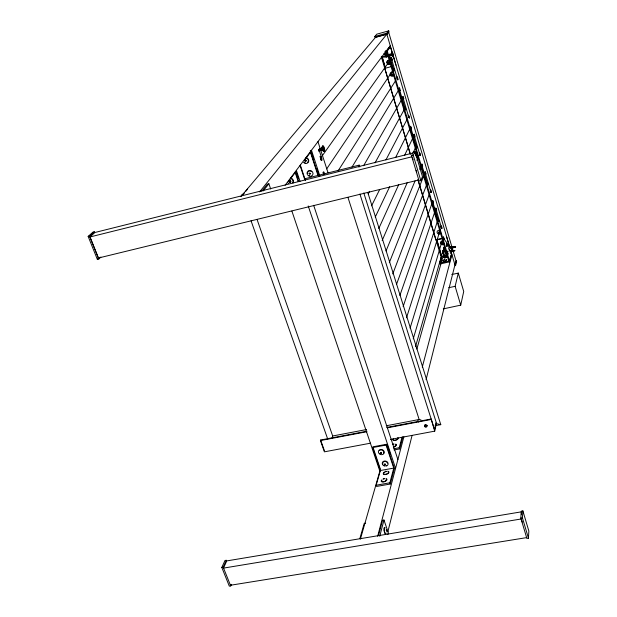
<?xml version="1.0" encoding="UTF-8"?>
<svg xmlns="http://www.w3.org/2000/svg" width="617" height="617" viewBox="0 0 617 617"><rect width="100%" height="100%" fill="white"/><g stroke="black" fill="none" stroke-linecap="round" stroke-linejoin="round"><path stroke-width="0.93" d="M389.813 55.314L389.582 56.432L389.08 56.209M436.042 210.69L435.88 209.418M389.913 54.527L391.001 55.561L391.232 54.358M393.669 71.233L393.284 69.197M391.517 55.283L393.33 56.301A2.09 0.393 75.2 0 0 393.291 54.952L393.037 53.91A2.09 0.393 75.2 0 0 392.381 52.391L392.157 52.329A2.09 0.393 75.2 0 0 392.188 53.679L392.443 54.728A2.09 0.393 75.2 0 0 393.098 56.247L391.278 55.491M528.453 538.171L528.854 531.06L522.869 510.891L521.296 511.154L520.817 518.103L526.872 538.425L528.453 538.171L522.406 517.84L522.869 510.891M385.502 56.378C384.962 57.551 384.252 55.684 383.412 56.926C384.468 54.689 384.854 59.109 385.401 56.371M452.138 249.577C451.598 251.158 450.456 245.088 451.613 247.085M452.346 247.101L452.747 248.998L452.23 247.085M451.135 253.332C450.587 254.937 449.438 248.813 450.611 250.818M454.814 250.703L451.629 251.466L451.305 250.857L451.621 252.6L451.274 251.08L454.636 250.409M521.35 514.509L521.535 511.817L226.748 560.907L223.47 568.11L521.041 519.005M384.7 529.795L384.715 530.62M446.569 246.438L446.392 244.91M383.543 57.019C384.106 55.738 384.985 57.481 385.401 55.815M448.567 253.98C447.903 255.33 446.909 249.253 448.073 251.481M391.178 55.144C390.769 57.458 389.057 52.414 389.427 55.769M389.898 55.206L389.651 55.931L388.957 55.461M321.65 149.623C321.025 153.61 318.549 145.442 319.776 149.229M415.819 155.669L416.691 155.445L416.568 154.528M386.967 55.183L388.17 56.332M397.286 79.94L397.016 78.05M390.414 439.451L434.73 431.144L436.342 423.725L436.057 422.815M443.284 308.878L460.722 305.145L463.722 291.479L458.3 273.092L451.76 274.534M434.73 431.144L431.167 418.989L386.759 427.434M389.574 61.978L389.026 62.548L388.571 61.978M391.826 73.724L392.119 74.379M443.407 239.458L443.307 238.062M389.743 54.551C389.319 52.592 390.438 57.057 390.954 55.152M386.535 56.363L386.057 56.833L385.147 55.599M460.722 305.145L455.13 286.319L458.3 273.092M386.018 533.049L385.895 533.543A3.286 0.902 81 0 1 384.576 532.548A3.286 0.902 81 0 1 384.082 528.275L384.206 527.79A3.286 0.902 81 0 1 385.139 527.921M387.831 531.839L412.002 435.695M426.077 379.679L455.978 260.752L388.602 31.999M387.846 534.553L388.309 532.733L383.967 520.046L382.525 520.293L378.499 535.595M319.351 148.913L320.601 150.386L321.334 149.638M319.899 149.029C319.606 147.556 321.442 152.037 321.866 149.507M379.74 536.227L383.967 520.046M377.65 536.266L403.888 436.828M422.275 367.13L451.937 254.682M390.26 484.021L394.371 468.542L386.296 444.317L372.83 446.831L372.606 447.564L380.365 470.524L376.162 485.224L376.578 486.451L390.26 484.021L389.844 482.795L393.769 468.095L386.08 445.058L386.296 444.317M441.926 256.942L436.736 239.527L441.571 256.425L439.659 263.12L439.921 263.999L449.238 261.909L451.112 254.867M394.039 449.94L399.615 448.914L402.816 436.844M392.258 53.023L390.43 46.846L389.713 47.046L386.543 51.257L448.952 261.623L449.654 261.461L451.613 254.073M399.615 448.914L399.222 447.741L402.045 437.16M443.183 243.229L443.176 242.705M450.186 251.543L450.464 250.502M451.197 247.795L451.474 246.769M331.954 438.602L332.686 435.988L257.112 219.606M416.845 349.068L445.266 248.512M440.669 261.353L441.425 258.708M360.382 539.142L379.979 470.717M415.465 346.808L441.147 257.119M446.785 237.221L449.431 246.692M359.827 538.687L364.215 523.401L365.65 523.162M388.301 56.425C387.607 58.206 386.389 53.386 386.797 55.353M413.243 338.856L442.574 239.388M410.081 328.105L440.222 229.809M442.327 238.478L435.949 239.704M406.487 317.817L437.283 221.626M403.14 306.61L434.53 212.657M399.893 295.42L432.224 202.638L432.926 202.469C434.761 206.009 431.861 196.507 432.926 202.469L438.286 220.547C440.091 224.11 437.245 214.616 438.286 220.547L437.576 220.716M396.546 284.321L429.139 194.671M358.546 166.929L359.202 165.132L304.243 178.884M392.767 273.917L426.787 184.313M370.609 443.168L324.403 451.829L320.416 440.553L320.624 440.021L366.922 431.214M389.319 262.641L423.964 175.313M420.825 180.634L422.444 176.593L414.994 151.527L413.282 151.959L411.554 155.762L419.105 181.059L420.825 180.634L413.29 155.33L414.994 151.527M324.349 151.389L321.712 150.201L322.089 149.63M386.034 250.934L415.064 180.904M419.845 169.382L420.948 166.721M405.091 110.173L404.451 107.319M382.154 240.53L407.359 182.377M416.907 160.351L418.434 156.826M230.696 585.926L223.207 567.208L226.385 560.244L225.004 560.475L221.819 567.439L229.308 586.15L230.696 585.926L231.383 584.353M378.823 228.437L398.675 184.691M413.367 152.322L415.75 147.07M375.252 217.091L389.697 186.689M404.559 155.407L412.395 138.902M371.565 205.831L379.717 189.458M395.59 157.566L410.174 128.267M391.471 60.474L391.487 59.564M321.735 148.373L323.246 145.897A2.877 0.771 75.5 0 1 324.28 147.825L324.635 149.268A2.877 0.771 75.5 0 1 324.581 151.296L324.18 151.335A2.877 0.771 75.5 0 1 323.138 149.407L322.784 147.957A2.877 0.771 75.5 0 1 322.845 145.936L321.272 148.173L321.642 147.972M368.202 193.885L369.529 191.339M385.918 159.926L407.181 119.181M321.187 149.106L322.984 148.859L321.187 149.106L322.76 145.967M390.939 54.643C394.294 53.239 390.083 55.646 391.217 53.895M375.02 162.857L404.49 109.093M363.59 165.749L401.443 100M351.983 167.114L398.289 90.668M442.003 243.059C443.122 244.972 442.019 241.856 442.713 243.291M338.023 170.971L395.644 80.611M326.702 168.888L392.466 71.125M390.954 54.034C394.078 50.401 390.129 53.471 391.386 54.566M396.006 65.209L392.42 53.016M322.313 155.723L389.72 60.867A1.782 1.728 48 0 0 387.268 61.507M410.259 154.181L384.753 68.248M392.697 53.957L392.875 54.551M324.172 150.409L323.755 149.137L321.75 149.653L324.172 150.409L323.925 148.898L324.434 148.373M386.543 51.257L387.275 51.057L390.43 46.846M285.085 185.285L390.252 45.72M288.509 181.452L295.204 172.552L298.219 181.591M304.466 160.273L310.428 152.337L317.994 175.467M389.528 47.139L386.666 50.941L384.892 51.435M322.683 148.782L321.449 148.828M263.166 190.946L268.896 183.789L270.67 188.979M261.677 191.231L267.338 184.182L268.896 183.789M259.58 191.895L388.016 32.724M387.152 34.143L389.018 31.829L388.733 30.85L376.794 34.174L374.804 36.511L375.097 37.49L387.152 34.143L386.859 33.156L388.733 30.85M416.784 155.183L416.028 155.792M242.697 194.918L244.533 192.751M245.751 191.309L247.579 189.141M240.923 196.584L375.522 37.321M446.747 245.581C448.482 248.828 445.651 239.689 446.747 245.581L454.05 247.317L453.649 247.147M455.007 247.062L454.567 246.916L455.014 247.016M452.77 250.98L452.793 250.834M454.012 250.679L453.588 250.649L454.043 250.757M454.829 250.695L451.282 251.088M391.317 55.075L391.139 54.481L392.327 53.139M439.674 232.331L439.042 232.632L438.355 232.092M415.549 155.021L416.436 155.384L415.534 155.499M88.146 236.404L89.635 236.026L94.509 231.676L93.028 232.046L88.146 236.404L97.339 259.356L98.828 258.993L100.864 257.042M97.339 259.356L99.383 257.405M443.029 242.774L442.266 242.751M427.288 185.27L427.311 184.167M418.735 179.994L98.342 258.045L89.912 236.99L94.941 232.486L412.665 153.093M445.065 255.878L445.813 255.87M416.66 155.322L415.511 155.137M392.643 74.657L391.487 74.356M392.134 74.935C392.319 72.659 390.762 75.922 392.667 74.688A0.771 0.748 44.1 0 1 391.502 74.68L391.988 74.973M384.399 56.286L384.005 56.479M446.076 257.011L445.219 257.204M322.683 149.113L324.519 148.72M386.589 55.206L387.784 56.44M386.543 53.278L385.833 52.746M374.804 36.511L386.859 33.156M376.301 37.005L386.273 34.228M385.525 51.064L385.779 50.995A2.136 2.075 51.2 0 1 387.345 51.404M390.183 55.36L390.576 55.252M390.33 55.522L390.723 55.414M390.9 55.368L391.517 55.491M390.476 55.623L391.217 55.43M390.615 55.669L391.124 55.53M384.638 68.41L391.664 66.513M392.998 70.33L393.731 70.13C395.536 73.539 392.72 64.916 393.708 70.068L389.319 55.252M398.783 89.843L399.507 89.65C401.598 93.977 398.374 83.357 399.507 89.658L405.215 108.908M402.4 98.334L403.125 98.142L408.786 117.299L408.068 117.485M320.169 150.054L320.701 149.923M320.385 150.263L320.925 150.124M321.256 149.946L321.789 149.808M321.141 150.193L321.673 150.054M320.601 150.386L321.526 150.216M321.041 150.386L321.503 150.27M320.639 158.075L321.634 157.821L319.043 149.815M310.683 173.493C306.965 172.567 311.485 176.277 309.827 173.076M310.968 176.2L310.606 176.292A3.046 2.83 36.1 0 1 307.798 175.143M323.493 173.655L324.496 173.4M241.825 194.494L243.692 194.031M411.554 155.762L413.29 155.33M89.912 236.99L411.817 156.803M419.198 155.068L419.915 154.89L414.354 136.11C413.274 129.979 416.313 140.121 414.354 136.11M416.406 156.965L416.915 156.841A2.059 1.967 24.3 0 0 417.994 155.777M424.666 173.531L425.375 173.362L430.828 191.787L430.126 191.956M452.284 247.348L455.608 247.047L452.623 247.725L452.284 247.348L455.577 246.661M440.785 227.974L441.487 227.812C443.261 231.198 440.422 221.912 441.487 227.812L436.15 209.757C435.201 204.713 437.777 212.819 436.15 209.757M444.433 249.445L444.178 249.499A2.005 1.859 15.4 0 0 443.407 252.345M436.628 239.859L443.083 238.378M452.3 247.463L455.631 246.792M451.305 251.204L454.629 250.517M446.045 250.795L445.397 250.371L446.322 255.261L447.495 254.998L446.708 252.345M441.571 256.425L444.325 255.8M439.659 263.12L448.983 261.03L449.238 261.909M448.675 287.723L455.13 286.319M332.686 435.988L366.521 429.54M386.257 425.776L419.151 419.498L420.956 419.93M320.416 440.553L366.753 431.746M387.553 427.789L431.052 419.514M435.093 425.73L440.777 424.658L367.848 192.643M393.291 447.032L393.654 446.963A2.854 1.319 -18.9 0 0 396.199 445.466A2.854 1.319 -18.9 0 0 395.651 444.101M386.026 466.074L386.396 466.005A2.962 2.53 17.7 0 0 387.985 463.058A2.962 2.53 17.7 0 0 384.707 461.015L383.975 461.154A2.962 2.53 17.7 0 0 382.301 463.76A2.962 2.53 17.7 0 0 384.908 466.097M372.606 447.564L386.08 445.058M393.654 448.767L399.222 447.741M380.365 470.524L393.769 468.095M393.723 468.658L395.574 468.326L308.23 205.978M376.162 485.224L389.844 482.795M221.819 567.439L223.207 567.208M520.817 518.103L522.406 517.84M230.334 585.271L526.594 537.631M391.139 54.481L392.466 54.281M324.11 151.404L321.866 150.139L321.357 148.882M442.79 243.036L442.111 242.797M388.656 63.073C390.438 62.209 387.067 61.762 388.656 63.073A0.779 0.756 48 0 0 388.995 63.088M306.379 160.659L305.531 160.042M442.613 243.638L442.073 243.491M444.919 255.777A2.931 0.555 77.2 0 1 444.14 255.569A2.931 0.555 77.2 0 1 443.261 251.906L443.924 255.23M436.273 423.586L440.777 424.658M415.897 155.792L415.511 155.438M435.278 208.052L435.679 208.716M449.461 250.602L448.644 248.381L448.906 247.309M446.322 255.261L446.97 255.669M421.712 166.737L421.689 165.024M318.65 151.211C320.061 151.543 320.076 150.386 318.688 150.44M410.583 129.192L410.567 127.503M438.348 232.509C440.014 232.748 439.15 233.45 438.348 232.447M426.694 182.408L427.134 183.419M443.546 238.309C445.15 241.525 442.69 233.326 443.546 238.309L452.623 250.965M390.823 57.597L391.309 58.792M432.178 200.772L432.756 202.661M444.595 248.543L444.279 248.196L444.502 250.44M440.839 226.269L441.302 227.943M398.914 88.331L399.353 89.766M408.153 115.849L408.647 117.616M419.29 153.471L419.768 155.206M413.752 134.776L414.177 136.172M89.635 236.026L98.828 258.993M424.82 172.097L425.213 173.516M320.624 440.021L324.295 450.402M251.057 220.778L327.766 439.211M397.387 78.783C399.454 82.956 396.214 72.467 397.387 78.783L391.564 59.101M373.439 448.621L380.38 469.175M291.887 211.076L379.848 471.164M437.762 219.328L438.147 221.079M296.361 170.331L300.016 181.298M296.206 172.089L298.335 178.483M386.867 444.225L390.214 454.266M295.366 171.549L298.636 181.359M402.639 97.093L403.001 98.573M300.325 165.063L305.477 180.611M313.66 205.307L397.888 459.557M300.078 165.557L304.189 177.966M311.485 150.263L319.853 175.876M310.991 151.134L313.675 159.356M316.668 168.495L318.758 174.896M310.289 150.563L318.573 175.891M324.195 148.527L323.254 146.823L323.485 149.515M317.963 141.663L328.059 172.822M347.973 197.455L419.151 419.498M417.871 420.192L418.465 422.028M363.814 192.982L436.173 422.29L434.561 429.694L359.919 194.062M359.202 165.132L359.78 166.968M385.455 53.386C386.782 54.959 386.281 51.527 385.455 53.386A0.779 0.756 51.2 0 1 385.409 52.8M417.971 180.01L435.872 239.959M521.666 520.247L522.221 522.09M412.488 157.921L413.035 159.757M416.12 170.253L416.652 172.05M382.401 57.435L385.417 68.24L381.838 56.24M381.306 56.71L410.351 153.98M417.987 179.532L441.425 258.029M386.844 34.174L449.77 247.332M451.405 252.87L454.945 264.863M410.899 128.081L416.467 146.892M422.028 165.665L427.504 184.144M387.275 51.057L449.654 261.461M430.404 190.869L430.681 192.288M416.136 146.306L416.39 147.718M449.415 248.836L449.5 249.291M385.324 55.761C384.784 53.787 386.55 59.116 386.859 56.494C386.304 57.651 385.471 54.62 385.494 55.931M444.433 250.703A2.429 0.455 77.2 0 1 443.978 247.926A2.429 0.455 77.2 0 1 444.564 247.98M444.471 250.772A2.669 0.501 77.2 0 1 443.97 247.725A2.669 0.501 77.2 0 1 444.61 247.787A2.723 0.509 77.2 0 0 443.993 247.679A2.723 0.509 77.2 0 0 444.495 250.787M444.618 250.803A2.846 0.532 77.2 0 1 444.086 247.779A2.846 0.532 77.2 0 1 444.572 247.24M444.726 250.787A2.892 0.548 77.2 0 1 444.186 247.725A2.892 0.548 77.2 0 1 444.672 247.17M444.842 250.772A2.908 0.548 77.2 0 1 444.309 247.957A2.908 0.548 77.2 0 1 444.61 246.923M444.271 255.808A2.445 0.463 77.2 0 1 443.129 253.556A2.445 0.463 77.2 0 1 443.322 251.397M444.448 255.677A2.692 0.509 77.2 0 1 443.731 255.484A2.692 0.509 77.2 0 1 442.921 252.129A2.692 0.509 77.2 0 1 443.361 251.165M443.461 251.011A2.83 0.54 77.2 0 0 443.006 252.029A2.83 0.54 77.2 0 0 443.854 255.561A2.83 0.54 77.2 0 0 444.61 255.762A2.869 0.548 77.2 0 1 443.453 254.219A2.869 0.548 77.2 0 1 443.322 250.764M444.734 255.785A2.892 0.548 77.2 0 1 443.507 254.212A2.892 0.548 77.2 0 1 443.368 250.726M444.795 255.793A2.915 0.555 77.2 0 1 444.024 255.585A2.915 0.555 77.2 0 1 443.145 251.944A2.915 0.555 77.2 0 1 443.615 250.895M443.261 251.906A2.931 0.555 77.2 0 1 443.731 250.857M447.017 255.299A2.931 0.548 77.2 0 1 446.245 255.091A2.931 0.548 77.2 0 1 445.358 251.435A2.931 0.548 77.2 0 1 445.829 250.379M385.363 464.516A1.08 0.918 17.7 0 1 384.815 464.424M379.625 454.043A2.977 2.545 18.1 0 0 381.815 454.66L382.54 454.521A2.977 2.545 18.1 0 0 384.136 451.551A2.977 2.545 18.1 0 0 380.836 449.492L380.103 449.631A2.977 2.545 18.1 0 0 379.062 453.534M381.507 453.025A1.087 0.925 18.1 0 1 380.951 452.932M394.047 75.012A2.113 2.052 44.1 0 1 392.952 76.138L392.427 76.284A2.113 2.052 44.1 0 1 391.232 72.297L391.756 72.15A2.113 2.052 44.1 0 1 393.307 72.567M414.801 153.417A2.059 1.967 24.3 0 1 415.256 153.163L415.773 153.031A2.059 1.967 24.3 0 1 417.293 153.44M440.885 232.956A2.013 1.882 16.6 0 1 439.813 233.959L439.312 234.074A2.013 1.882 16.6 0 1 438.217 230.434L438.718 230.311A2.013 1.882 16.6 0 1 440.214 230.719M444.109 244.131A2.013 1.866 15.9 0 1 443.299 244.702L442.798 244.818A2.013 1.866 15.9 0 1 441.71 241.201L442.212 241.085A2.013 1.866 15.9 0 1 443.245 241.232M390.831 63.127A2.129 2.067 48 0 1 389.736 64.268L389.211 64.415A2.129 2.067 48 0 1 388.008 60.397L388.533 60.25A2.129 2.067 48 0 1 389.605 60.389M389.566 62.039A0.779 0.756 48 0 1 389.358 62.942M386.473 55.175A2.136 2.075 51.2 0 1 384.059 53.37M386.612 53.694A0.779 0.756 51.2 0 1 386.257 53.849M427.087 425.306A1.064 0.925 15.4 0 1 425.915 426.054M425.02 425.321A1.064 0.925 15.4 0 1 425.051 424.727M288.617 183.565A3.239 2.985 36.8 0 1 287.545 182.293M290.576 178.097A3.239 2.985 36.8 0 1 292.99 183.056M290.291 182.262A1.18 1.087 36.8 0 1 289.728 182.03M291 181.244A0.779 0.717 36.8 0 1 290.09 180.403M306.024 157.628A3.062 2.846 37.8 0 1 307.112 163.25L306.379 163.443A3.062 2.846 37.8 0 1 303.556 162.294M311.346 176.107A3.046 2.83 36.1 0 0 309.487 170.516L308.747 170.708A3.046 2.83 36.1 0 0 307.374 174.488M308.97 173.254A1.111 1.033 36.1 0 1 309.024 172.991M387.584 471.249A2.977 1.435 -19.4 0 1 388.841 472.614A2.977 1.435 -19.4 0 1 386.049 474.434L385.309 474.566A2.977 1.435 -19.4 0 1 383.381 473.216M383.681 472.776A2.977 1.435 -19.4 0 1 384.738 471.959M386.157 478.661A3.008 1.465 -19.6 0 1 386.712 480.196A3.008 1.465 -19.6 0 1 384.013 481.823L383.265 481.954A3.008 1.465 -19.6 0 1 381.622 480.111M397.88 437.684A2.823 1.296 -18.7 0 1 397.842 439.042A2.823 1.296 -18.7 0 1 395.482 440.322L394.78 440.453A2.823 1.296 -18.7 0 1 393.199 438.872M446.477 259.58A2.028 0.663 -16.5 0 1 446.531 260.251A2.028 0.663 -16.5 0 1 444.872 261.053L444.363 261.168A2.028 0.663 -16.5 0 1 442.944 261.06A2.028 0.663 -16.5 0 1 443.399 260.274M447.587 256.564A2.013 0.656 -16.5 0 1 445.759 257.567L445.258 257.682A2.013 0.656 -16.5 0 1 443.793 257.513A2.013 0.656 -16.5 0 1 444.687 256.587M446.615 256.063A2.013 0.656 -16.5 0 1 447.633 256.371M305.315 162.927A2.568 2.383 37.8 0 1 304.69 162.687M306.826 158.407A2.568 2.383 37.8 0 1 307.814 159.294M308.253 160.52A2.568 2.383 37.8 0 1 308.222 161.16M308.022 161.754A2.568 2.383 37.8 0 1 307.667 162.263M309.549 175.783A2.553 2.368 36.1 0 1 308.932 175.544M307.513 173.446A2.553 2.368 36.1 0 1 307.544 172.814M308.577 171.325A2.553 2.368 36.1 0 1 309.156 171.079M309.796 170.986A2.553 2.368 36.1 0 1 311.608 171.68M397.71 438.224A2.368 1.087 -18.7 0 1 397.718 438.517M397.572 438.841A2.368 1.087 -18.7 0 1 395.196 440.168M394.618 440.245A2.368 1.087 -18.7 0 1 394.101 440.229M393.384 439.96A2.368 1.087 -18.7 0 1 393.368 439.096M395.752 444.579A2.391 1.111 -18.9 0 1 395.767 445.466M395.474 445.806A2.391 1.111 -18.9 0 1 393.361 446.808M319.837 156.625A2.152 0.586 75.6 0 1 320.987 160.05M323.077 172.621A2.152 0.586 75.8 0 1 323.609 174.063M323.609 174.549A2.152 0.586 75.8 0 1 323.516 171.819A2.152 0.586 75.8 0 1 324.727 174.356M305.855 161.145A1.095 1.018 37.8 0 1 305.585 161.037M305.361 160.867A1.095 1.018 37.8 0 1 305.176 160.651M426.925 425.468A1.064 0.925 15.4 0 1 426.293 426.563C423.547 426.887 427.103 424.141 426.301 426.625A1.064 0.925 15.4 0 1 424.959 426.015A1.064 0.925 15.4 0 1 425.368 424.828M426.17 424.774A1.064 0.925 15.4 0 1 426.648 425.036M447.04 257.011A1.681 0.548 -16.5 0 1 445.366 257.69A1.681 0.548 -16.5 0 1 444.109 257.559M444.371 257.065A1.681 0.548 -16.5 0 1 444.649 256.88M446.245 256.363A1.681 0.548 -16.5 0 1 446.939 256.348M446.384 259.857A1.697 0.555 -16.5 0 1 444.649 260.999A1.697 0.555 -16.5 0 1 443.237 260.59M443.793 243.985A1.681 1.566 15.9 0 1 443.476 244.263M442.235 244.509A1.681 1.566 15.9 0 1 441.433 244.162M440.808 243.09A1.681 1.566 15.9 0 1 440.816 242.682M440.931 242.288A1.681 1.566 15.9 0 1 443.129 241.54M443.338 251.659A1.681 1.558 15.4 0 1 444.441 249.738M443.554 250.124A1.681 1.558 15.4 0 1 443.808 249.8M385.733 54.82A1.789 1.735 51.2 0 1 385.301 54.651M384.622 54.026A1.789 1.735 51.2 0 1 384.337 53.147M389.797 63.844A1.782 1.728 48 0 1 388.047 63.89M387.669 63.62A1.782 1.728 48 0 1 387.368 63.266M387.168 62.841A1.782 1.728 48 0 1 387.121 61.931M291.432 178.915A2.715 2.499 36.8 0 1 292.481 179.855M292.797 180.472A2.715 2.499 36.8 0 1 292.944 181.143M292.913 181.814A2.715 2.499 36.8 0 1 292.705 182.439M388.425 472.136A2.491 1.203 -19.4 0 1 388.425 472.468M388.263 472.823A2.491 1.203 -19.4 0 1 387.954 473.193M387.515 473.54A2.491 1.203 -19.4 0 1 384.861 474.334A2.491 1.203 -19.4 0 1 383.689 473.386M383.851 473.023A2.491 1.203 -19.4 0 1 384.167 472.661M386.257 480.18A2.522 1.226 -19.6 0 1 384.946 481.221M384.337 481.468A2.522 1.226 -19.6 0 1 381.792 481.353M381.8 480.373A2.522 1.226 -19.6 0 1 382.116 479.995M385.941 478.993A2.522 1.226 -19.6 0 1 386.25 479.201M380.35 454.019A2.491 2.136 18.1 0 1 379.794 453.696M379.308 450.634A2.491 2.136 18.1 0 1 379.763 450.263M380.319 450.024A2.491 2.136 18.1 0 1 382.201 450.163M382.756 450.487A2.491 2.136 18.1 0 1 383.219 450.919M383.543 451.436A2.491 2.136 18.1 0 1 383.712 451.991M383.72 452.554A2.491 2.136 18.1 0 1 383.558 453.086M386.481 465.496A2.483 2.113 17.7 0 1 385.903 465.688M384.638 465.65A2.483 2.113 17.7 0 1 384.029 465.419M382.81 464.077A2.483 2.113 17.7 0 1 383.304 462.017M383.789 461.686A2.483 2.113 17.7 0 1 384.368 461.493M385.633 461.531A2.483 2.113 17.7 0 1 386.242 461.763M386.766 462.125A2.483 2.113 17.7 0 1 387.468 463.112M385.401 533.35A2.753 0.756 81 0 1 384.962 532.895M384.746 532.425A2.753 0.756 81 0 1 384.206 529.748M384.26 528.576A2.753 0.756 81 0 1 384.715 527.913M290.229 181.683A1.165 1.072 36.8 0 1 289.975 181.521M289.766 181.298A1.165 1.072 36.8 0 1 289.62 181.043M403.749 98.697C402.477 99.399 402.577 92.866 403.749 98.697M428.098 184.653C426.895 185.47 427.01 178.922 428.098 184.653M416.205 145.211L416.999 147.957L416.205 145.211M422.637 166.243C421.241 166.405 421.658 160.736 422.637 166.243M410.613 126.284L411.4 129.084L410.613 126.284M425.985 173.971C424.643 174.218 424.997 168.41 425.985 173.971M389.204 54.905L389.427 55.63L389.204 54.905M405.886 109.672C404.382 109.556 404.899 104.119 405.886 109.672M386.481 529.81L386.82 531.175L386.481 529.81M392.273 59.98C390.7 59.679 391.278 54.412 392.273 59.98M318.85 149.368L319.166 150.332L318.85 149.368M431.391 192.373L430.604 189.766L431.391 192.373M420.509 155.592L419.707 152.923L420.509 155.592M409.395 118.001L408.562 115.286L409.395 118.001M304.767 160.736C305.43 163.559 307.089 159.163 304.767 160.736M456.603 261.4L455.508 265.78L455.253 264.917L456.349 260.544L456.603 261.4M438.448 232.393C439.157 233.928 439.813 231.406 438.448 232.393M380.411 452.662C381.036 455.215 382.694 451.297 380.411 452.662M444.988 259.24L444.063 259.533L444.988 259.24M384.283 464.177C384.9 466.714 386.558 462.827 384.283 464.177M393.908 444.063L392.605 444.479L393.908 444.063M384.298 478.692C382.941 480.396 382.625 477.782 384.298 478.692M386.327 471.357C384.985 473.031 384.669 470.47 386.327 471.357M289.219 181.776A0.787 0.725 36.8 0 0 290.468 182.285A0.787 0.725 36.8 0 0 290.214 181.005A0.787 0.725 36.8 0 0 289.219 181.776M320.447 157.505A2.152 0.586 75.6 0 0 321.742 160.505A2.152 0.586 75.6 0 0 321.426 157.25A2.152 0.586 75.6 0 0 320.447 157.505M425.051 426.817A1.064 0.925 15.4 0 0 426.817 426.486A1.064 0.925 15.4 0 0 425.499 425.283A1.064 0.925 15.4 0 0 425.051 426.817"/></g></svg>
